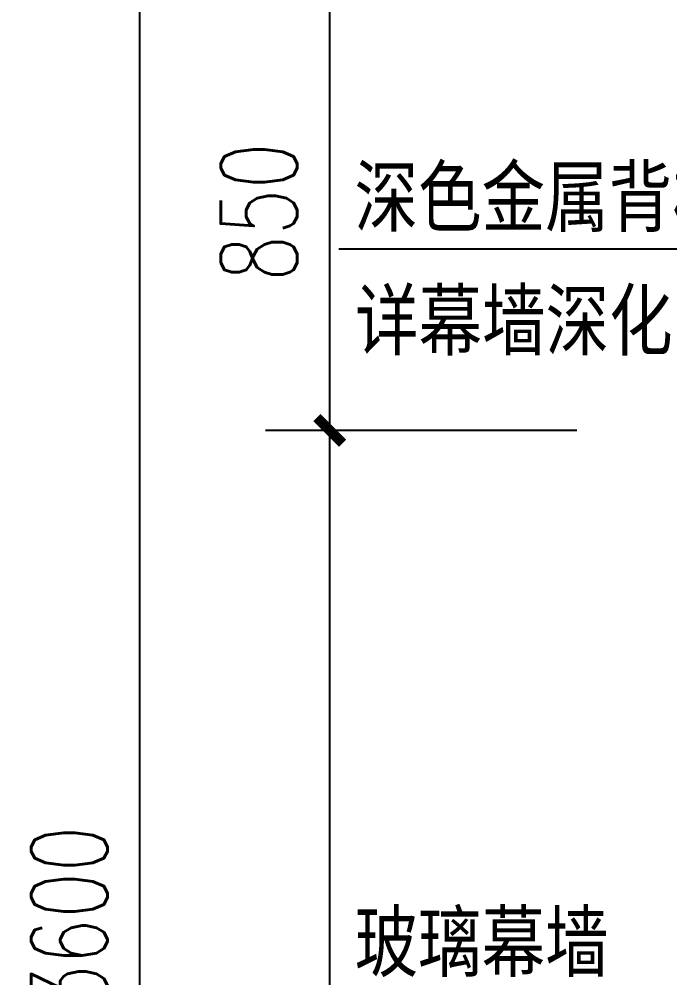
# Model space of a CAD drawing. Header units: millimetres. Extents: x 12351878 to 12381578, y 696206 to 738256.
# Drawn here: x 12373970 to 12375236, y 713418 to 715284 of the extents above; entities that cross this region are included whole.
import ezdxf

# ---------------------------------------------------------------- set-up
doc = ezdxf.new("R2010")
doc.units = ezdxf.units.MM
doc.header["$LTSCALE"] = 1000
for name, color, linetype in [('A-ANNO-DIMS', 3, 'Continuous'), ('DIM_LEAD', 3, 'Continuous'), ('PUB_TEXT', 7, 'Continuous')]:
    doc.layers.add(name, color=color, linetype=linetype)
doc.styles.add('_TCH_DIM_T3', font='SIMPLEX', dxfattribs={"width": 0.705882, "bigfont": 'GBCBIG'})
doc.styles.add('宋体', font='', dxfattribs={"width": 0.65})
doc.styles.get('宋体').set_extended_font_data('SimSun')
doc.dimstyles.new('_TCH_ARCH&&50', dxfattribs={"dimtxt": 148.75, "dimasz": 50, "dimexe": 125, "dimexo": 150, "dimgap": 63.125, "dimtad": 1, "dimdec": 0, "dimzin": 0, "dimdsep": 46, "dimtxsty": '_TCH_DIM_T3', "dimblk": 'ARCHTICK', "dimcen": 0.09, "dimclrt": 7, "dimazin": 2, "dimtfac": 1, "dimtdec": 0, "dimtix": 1, "dimtmove": 2, "dimatfit": 3, "dimfxl": 0, "dimtolj": 1, "dimtzin": 0, "dimarcsym": 0})

# ---------------------------------------------------------------- blocks, each defined once
blk = doc.blocks.new('_ArchTick')
at = {"color": 0, "linetype": 'ByBlock', "const_width": 0.4}
blk.add_lwpolyline([(-0.5, -0.5), (0.5, 0.5)], dxfattribs=at)
blk = doc.blocks.new('*D186')
at = {"layer": 'A-ANNO-DIMS', "color": 0, "lineweight": -2, "transparency": 16777216}
for p, q in [((12374574, 715333.5), (12374079.8, 715333.5)), ((12374204.8, 711733.5), (12374204.8, 715333.5)), ((12374574, 711733.5), (12374079.8, 711733.5))]:
    blk.add_line(p, q, dxfattribs=at)
at = {"layer": 'Defpoints', "color": 0, "transparency": 16777216}
for p in [(12374204.8, 715333.5), (12374724, 715333.5), (12374724, 711733.5)]:
    blk.add_point(p, dxfattribs=at)
at = {"layer": 'A-ANNO-DIMS', "color": 0, "lineweight": -2, "transparency": 16777216, "xscale": 50, "yscale": 50, "zscale": 50}
for p, rotation in [((12374204.8, 715333.5), 90), ((12374204.8, 711733.5), 270)]:
    blk.add_blockref('_ArchTick', p, dxfattribs=dict(at, rotation=rotation))
at = {"layer": 'A-ANNO-DIMS', "color": 7, "transparency": 16777216, "insert": (12374067.3, 713533.5), "char_height": 148.75, "attachment_point": 5, "rotation": 90, "style": '_TCH_DIM_T3'}
blk.add_mtext('\\A1;3600', dxfattribs=at)
blk = doc.blocks.new('*D197')
at = {"layer": 'A-ANNO-DIMS', "color": 0, "lineweight": -2, "transparency": 16777216}
for p, q in [((12375054.6, 714483.5), (12374449, 714483.5)), ((12374574, 711733.5), (12374574, 714483.5)), ((12375054.6, 711733.5), (12374449, 711733.5))]:
    blk.add_line(p, q, dxfattribs=at)
at = {"layer": 'Defpoints', "color": 0, "transparency": 16777216}
for p in [(12374574, 714483.5), (12375204.6, 714483.5), (12375204.6, 711733.5)]:
    blk.add_point(p, dxfattribs=at)
at = {"layer": 'A-ANNO-DIMS', "color": 0, "lineweight": -2, "transparency": 16777216, "xscale": 50, "yscale": 50, "zscale": 50}
for p, rotation in [((12374574, 714483.5), 90), ((12374574, 711733.5), 270)]:
    blk.add_blockref('_ArchTick', p, dxfattribs=dict(at, rotation=rotation))
at = {"layer": 'A-ANNO-DIMS', "color": 7, "transparency": 16777216, "insert": (12374436.5, 713108.5), "char_height": 148.75, "attachment_point": 5, "rotation": 90, "style": '_TCH_DIM_T3'}
blk.add_mtext('\\A1;2750', dxfattribs=at)
blk = doc.blocks.new('*D198')
at = {"layer": 'A-ANNO-DIMS', "color": 0, "lineweight": -2, "transparency": 16777216}
for p, q in [((12375054.6, 715333.5), (12374449, 715333.5)), ((12374574, 714483.5), (12374574, 715333.5)), ((12375054.6, 714483.5), (12374449, 714483.5))]:
    blk.add_line(p, q, dxfattribs=at)
at = {"layer": 'Defpoints', "color": 0, "transparency": 16777216}
for p in [(12374574, 715333.5), (12375204.6, 715333.5), (12375204.6, 714483.5)]:
    blk.add_point(p, dxfattribs=at)
at = {"layer": 'A-ANNO-DIMS', "color": 0, "lineweight": -2, "transparency": 16777216, "xscale": 50, "yscale": 50, "zscale": 50}
for p, rotation in [((12374574, 715333.5), 90), ((12374574, 714483.5), 270)]:
    blk.add_blockref('_ArchTick', p, dxfattribs=dict(at, rotation=rotation))
at = {"layer": 'A-ANNO-DIMS', "color": 7, "transparency": 16777216, "insert": (12374436.5, 714908.5), "char_height": 148.75, "attachment_point": 5, "rotation": 90, "style": '_TCH_DIM_T3'}
blk.add_mtext('\\A1;850', dxfattribs=at)

msp = doc.modelspace()

# ---------------------------------------------------------------- linework, layer by layer
at = {"layer": 'DIM_LEAD'}
msp.add_line((12375910, 714836.5, 0), (12374591.5, 714836.5, 0), dxfattribs=at)

# ---------------------------------------------------------------- texts
at = {"layer": 'PUB_TEXT', "style": '宋体', "width": 0.8}
for s, p in [('深色金属背板 ', (12374622.3, 714882.1, 0)), ('详幕墙深化图', (12374623.3, 714641.5, 0)), ('玻璃幕墙', (12374622.3, 713431.6))]:
    msp.add_text(s, height=113.29, dxfattribs=at).set_placement(p)

# ---------------------------------------------------------------- dimensions: what is measured, and where the dimension line sits
at = {"layer": 'A-ANNO-DIMS'}
for p1, p2, distance, picture, middle in [((12374724, 711733.5), (12374724, 715333.5), 519.2, '*D186', (12374067.3, 713533.5)), ((12375204.6, 714483.5), (12375204.6, 715333.5), 630.6, '*D198', (12374436.5, 714908.5)), ((12375204.6, 711733.5), (12375204.6, 714483.5), 630.6, '*D197', (12374436.5, 713108.5))]:
    dim = msp.add_aligned_dim(p1=p1, p2=p2, distance=distance, dimstyle='_TCH_ARCH&&50', dxfattribs=at)
    dim.commit()
    dim.dimension.update_dxf_attribs({"geometry": picture, "text_midpoint": middle})

doc.saveas('drawing.dxf')
